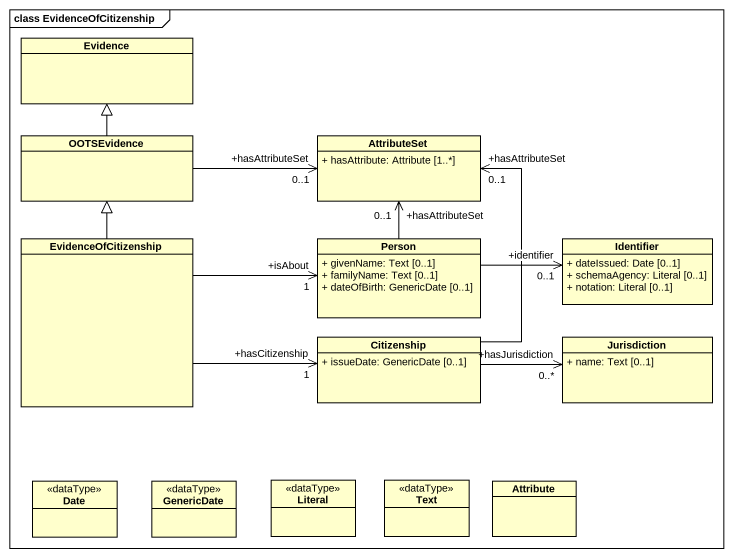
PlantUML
@startuml
mainframe class EvidenceOfCitizenship
hide circle
hide empty members
skinparam classAttributeIconSize 0
class Evidence
class OOTSEvidence
class AttributeSet {
  + hasAttribute: Attribute [1..*]
}
class EvidenceOfCitizenship
class "Person" as Person_ {
  + givenName: Text [0..1]
  + familyName: Text [0..1]
  + dateOfBirth: GenericDate [0..1]
}
class Identifier {
  + dateIssued: Date [0..1]
  + schemaAgency: Literal [0..1]
  + notation: Literal [0..1]
}
class Citizenship {
  + issueDate: GenericDate [0..1]
}
class Jurisdiction {
  + name: Text [0..1]
}
class Date <<dataType>>
class GenericDate <<dataType>>
class Literal <<dataType>>
class Text <<dataType>>
class Attribute
OOTSEvidence -up-|> Evidence
OOTSEvidence -right-> "+hasAttributeSet\n0..1" AttributeSet
EvidenceOfCitizenship -up-|> OOTSEvidence
EvidenceOfCitizenship -right-> "+isAbout\n1" Person_
EvidenceOfCitizenship -right-> "+hasCitizenship\n1" Citizenship
Person_ -up-> "+hasAttributeSet\n0..1" AttributeSet
Person_ -right-> "+identifier\n0..1" Identifier
Citizenship -up-> "+hasAttributeSet\n0..1" AttributeSet
Citizenship -right-> "+hasJurisdiction\n0..*" Jurisdiction
@enduml
